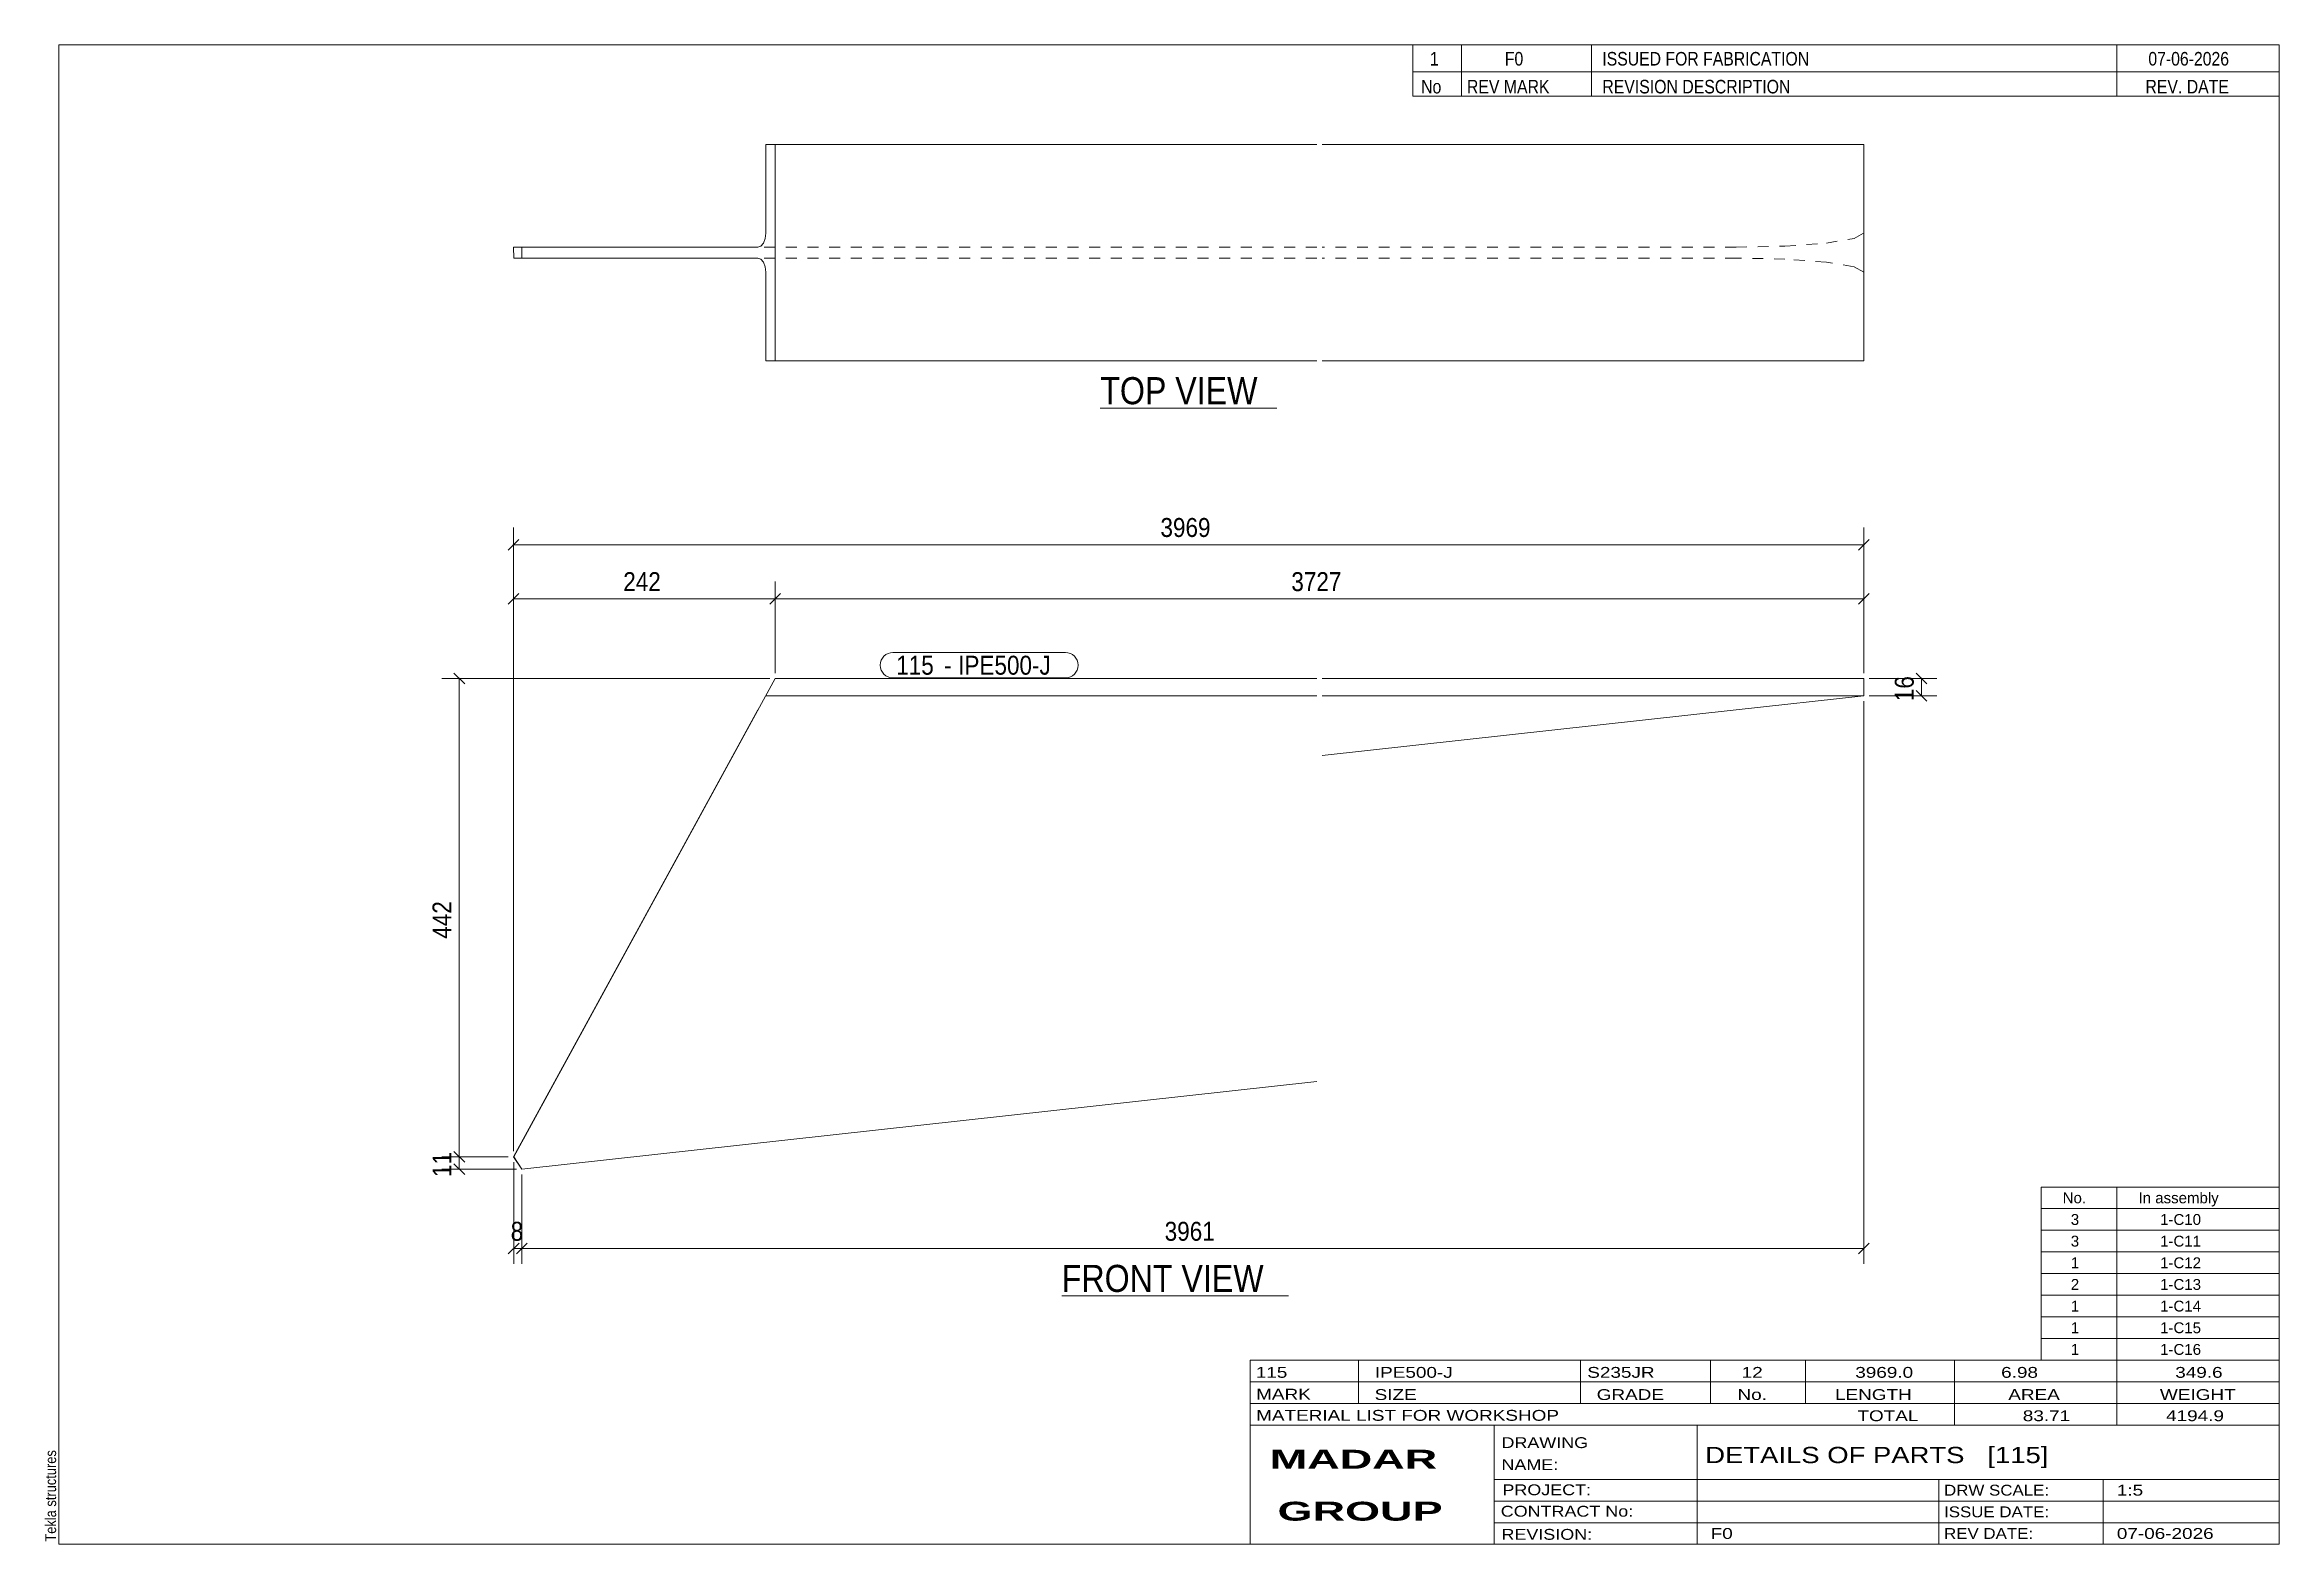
# Model space of a CAD drawing. Header units: millimetres. Extents: x 2 to 415, y 5 to 282.
import ezdxf

# ---------------------------------------------------------------- set-up
doc = ezdxf.new("R2010")
doc.units = ezdxf.units.MM
doc.linetypes.add('XKITLINE00', pattern=[0])
doc.linetypes.add('XKITLINE02', pattern=[4, 2, -2])
for name, color, linetype, lineweight in [('Dimensions', 7, 'Continuous', 0), ('DrawingSheet', 5, 'Continuous', 0), ('OtherObjectType', 7, 'Continuous', 0), ('Part', 2, 'Continuous', 0), ('PartMark', 7, 'Continuous', 0)]:
    doc.layers.add(name, color=color, linetype=linetype, lineweight=lineweight)
doc.styles.add('ARIAL', font='ARIAL.TTF')
doc.styles.add('ARIAL_BOLD', font='ARIALBD.TTF')
doc.styles.add('ARIAL_NARROW', font='ARIALN.TTF')

# ---------------------------------------------------------------- blocks, each defined once
blk = doc.blocks.new('*A1')
at = {"layer": 'Part', "color": 2, "linetype": 'XKITLINE00', "lineweight": 0}
for p, q in [((137.27, 164.93), (88.99, 76.58)), ((237.27, 161.73), (135.52, 161.73)), ((237.27, 164.93), (137.27, 164.93)), ((338.27, 164.93), (238.27, 164.93)), ((338.27, 161.73), (238.27, 161.73)), ((314.71, 159.13), (338.27, 161.73)), ((338.27, 161.73), (338.27, 164.93)), ((134.1, 159.13), (88.95, 76.6)), ((314.71, 159.13), (238.27, 150.7)), ((237.27, 90.5), (90.49, 74.3)), ((88.95, 76.6), (88.99, 76.58)), ((88.95, 76.6), (90.49, 74.3)), ((90.49, 74.3), (88.99, 76.58))]:
    blk.add_line(p, q, dxfattribs=at)
blk = doc.blocks.new('*A2')
at = {"layer": 'Part', "color": 2, "linetype": 'XKITLINE00', "lineweight": 0}
for p, q in [((135.52, 247.19), (135.52, 263.59)), ((237.27, 263.59), (135.52, 263.59)), ((137.27, 223.59), (137.27, 263.59)), ((338.27, 263.59), (238.27, 263.59)), ((338.27, 263.59), (338.27, 223.59)), ((88.99, 242.59), (88.95, 244.59)), ((134.1, 244.59), (88.95, 244.59)), ((134.64, 244.79), (134.1, 244.59)), ((135.1, 245.35), (134.64, 244.79)), ((135.41, 246.2), (135.1, 245.35)), ((135.52, 247.19), (135.41, 246.2)), ((134.1, 242.59), (88.99, 242.59)), ((134.1, 242.59), (134.64, 242.4)), ((134.64, 242.4), (135.1, 241.83)), ((135.1, 241.83), (135.41, 240.99)), ((135.41, 240.99), (135.52, 239.99)), ((135.52, 223.59), (135.52, 239.99)), ((237.27, 223.59), (135.52, 223.59)), ((338.27, 223.59), (238.27, 223.59))]:
    blk.add_line(p, q, dxfattribs=at)
at = {"layer": 'Part', "color": 7, "linetype": 'XKITLINE02', "lineweight": 0}
for p, q in [((90.49, 242.59), (90.49, 244.59)), ((237.27, 244.59), (134.1, 244.59)), ((314.71, 244.59), (238.27, 244.59)), ((314.71, 244.59), (323.72, 244.79)), ((323.72, 244.79), (331.37, 245.35)), ((331.37, 245.35), (336.47, 246.2)), ((336.47, 246.2), (338.27, 247.19)), ((237.27, 242.59), (134.1, 242.59)), ((314.71, 242.59), (238.27, 242.59)), ((323.72, 242.4), (314.71, 242.59)), ((331.37, 241.83), (323.72, 242.4)), ((336.47, 240.99), (331.37, 241.83)), ((338.27, 239.99), (336.47, 240.99))]:
    blk.add_line(p, q, dxfattribs=at)
blk = doc.blocks.new('*A3')
at = {"layer": 'DrawingSheet', "color": 5, "linetype": 'XKITLINE00', "lineweight": 0}
for p, q in [((415, 282), (5, 282)), ((5, 282), (5, 5)), ((415, 5), (415, 282)), ((5, 5), (415, 5))]:
    blk.add_line(p, q, dxfattribs=at)
at = {"layer": 'DrawingSheet', "color": 5, "style": 'ARIAL', "width": 0.85}
blk.add_text('Tekla structures', height=2, rotation=90, dxfattribs=at).set_placement((4.5, 5.5))
blk = doc.blocks.new('*A4')
at = {"layer": 'OtherObjectType', "color": 7, "linetype": 'XKITLINE00', "lineweight": 0}
for p, q in [((371, 71), (415, 71)), ((371, 67), (371, 71)), ((385, 67), (385, 71)), ((415, 67), (415, 71)), ((371, 67), (415, 67)), ((371, 63), (371, 67)), ((385, 63), (385, 67)), ((415, 63), (415, 67)), ((371, 63), (415, 63)), ((371, 59), (371, 63)), ((385, 59), (385, 63)), ((415, 59), (415, 63)), ((371, 59), (415, 59)), ((371, 55), (371, 59)), ((385, 55), (385, 59)), ((415, 55), (415, 59)), ((371, 55), (415, 55)), ((371, 51), (371, 55)), ((385, 51), (385, 55)), ((415, 51), (415, 55)), ((371, 51), (415, 51)), ((371, 47), (371, 51)), ((385, 47), (385, 51)), ((415, 47), (415, 51)), ((371, 47), (415, 47)), ((371, 43), (371, 47)), ((385, 43), (385, 47)), ((415, 43), (415, 47)), ((371, 43), (415, 43)), ((371, 39), (371, 43)), ((385, 39), (385, 43)), ((415, 39), (415, 43)), ((371, 39), (415, 39))]:
    blk.add_line(p, q, dxfattribs=at)
at = {"layer": 'OtherObjectType', "color": 7, "style": 'ARIAL_NARROW', "width": 1.211571}
for s, p in [('No.', (375, 68)), ('3', (376.5, 64)), ('In assembly', (389, 68)), ('1-C10', (392.99, 64)), ('3', (376.5, 60)), ('1-C11', (392.99, 60)), ('1', (376.5, 56)), ('1-C12', (392.99, 56)), ('2', (376.5, 52)), ('1-C13', (392.99, 52)), ('1', (376.5, 48)), ('1-C14', (392.99, 48)), ('1', (376.5, 44)), ('1-C15', (392.99, 44)), ('1', (376.5, 40)), ('1-C16', (392.99, 40))]:
    blk.add_text(s, height=2, dxfattribs=at).set_placement(p)
blk = doc.blocks.new('*A5')
at = {"layer": 'OtherObjectType', "color": 7, "linetype": 'XKITLINE00', "lineweight": 0}
for p, q in [((255, 282), (415, 282)), ((415, 282), (255, 282)), ((255, 282), (255, 277)), ((264, 282), (264, 277)), ((288, 282), (288, 277)), ((385, 282), (385, 277)), ((415, 282), (415, 277)), ((255, 277), (415, 277)), ((255, 277), (255, 272.5)), ((255, 277), (415, 277)), ((264, 277), (264, 272.5)), ((288, 277), (288, 272.5)), ((385, 277), (385, 272.5)), ((415, 277), (415, 272.5)), ((415, 272.5), (255, 272.5))]:
    blk.add_line(p, q, dxfattribs=at)
at = {"layer": 'OtherObjectType', "color": 7, "style": 'ARIAL_NARROW'}
for s, width, p in [('1', 1.017001, (258.16, 278.15)), ('F0', 1.017001, (272, 278.15)), ('ISSUED FOR FABRICATION', 1.017001, (290, 278.15)), ('07-06-2026', 1.017001, (390.82, 278.15)), ('No', 1.02, (256.54, 273)), ('REV MARK', 1.02, (265, 273)), ('REVISION DESCRIPTION', 1.02, (290, 273)), ('REV. DATE', 1.02, (390.28, 273))]:
    blk.add_text(s, height=2.5, dxfattribs=dict(at, width=width)).set_placement(p)
blk = doc.blocks.new('*A6')
at = {"layer": 'OtherObjectType', "color": 7, "linetype": 'XKITLINE00', "lineweight": 0}
for p, q in [((225, 39), (415, 39)), ((225, 39), (225, 35)), ((225, 39), (415, 39)), ((245, 35), (245, 39)), ((286, 35), (286, 39)), ((310, 35), (310, 39)), ((327.5, 35), (327.5, 39)), ((355, 35), (355, 39)), ((385, 35), (385, 39)), ((415, 35), (415, 39)), ((225, 35), (415, 35)), ((225, 35), (225, 5)), ((225, 35), (415, 35)), ((245, 31), (245, 35)), ((286, 31), (286, 35)), ((310, 31), (310, 35)), ((327.5, 31), (327.5, 35)), ((355, 31), (355, 35)), ((385, 31), (385, 35)), ((415, 31), (415, 35)), ((225, 31), (415, 31)), ((355, 27), (355, 31)), ((385, 27), (385, 31)), ((415, 27), (415, 31)), ((225, 27), (415, 27)), ((270, 21), (270, 27)), ((307.5, 17), (307.5, 27)), ((415, 21), (415, 27)), ((270, 21), (270, 5)), ((415, 17), (415, 21)), ((270, 17), (415, 17)), ((307.5, 5), (307.5, 17)), ((352.16, 13), (352.16, 17)), ((382.5, 5), (382.5, 17)), ((415, 13), (415, 17)), ((270, 13), (415, 13)), ((352.16, 5), (352.16, 13)), ((415, 9), (415, 13)), ((270, 9), (415, 9)), ((415, 5), (415, 9)), ((225, 5), (415, 5)), ((262.5, 5), (415, 5))]:
    blk.add_line(p, q, dxfattribs=at)
at = {"layer": 'OtherObjectType', "color": 7, "style": 'ARIAL_NARROW'}
for s, height, width, p in [('115', 2, 1.525501, (226.01, 35.76)), ('IPE500-J', 2, 1.525501, (248, 35.76)), ('S235JR', 2, 1.525501, (287.22, 35.76)), ('12', 2, 1.525501, (315.73, 35.76)), ('3969.0', 2, 1.525501, (336.7, 35.76)), ('6.98', 2, 1.525501, (363.64, 35.76)), ('349.6', 2, 1.525501, (395.78, 35.76)), ('MARK', 2, 1.525501, (226.08, 31.73)), ('SIZE', 2, 1.525501, (247.96, 31.66)), ('GRADE', 2, 1.525501, (288.96, 31.66)), ('No.', 2, 1.525501, (314.96, 31.66)), ('LENGTH', 2, 1.525501, (332.96, 31.66)), ('AREA', 2, 1.525501, (364.96, 31.66)), ('WEIGHT', 2, 1.525501, (392.96, 31.66)), ('MATERIAL LIST FOR WORKSHOP', 2, 1.525501, (226.08, 27.82)), ('TOTAL', 2, 1.525501, (337.1, 27.75)), ('83.71', 2, 1.525501, (367.64, 27.75)), ('4194.9', 2, 1.525501, (394.09, 27.75)), ('DRAWING', 2, 1.445, (271.38, 22.78)), ('NAME:', 2, 1.445, (271.38, 18.72)), ('DETAILS OF PARTS   [115]', 3, 1.474651, (309, 20)), ('PROJECT:', 2, 1.445, (271.55, 14.07)), ('DRW SCALE:', 2, 1.36, (353.1, 14)), ('1:5', 2, 1.525501, (385, 14)), ('CONTRACT No:', 2, 1.445, (271.25, 10.11)), ('ISSUE DATE:', 2, 1.36, (353.1, 10)), ('REVISION:', 2, 1.445, (271.38, 5.84)), ('F0', 2, 1.525501, (310, 6)), ('REV DATE:', 2, 1.36, (353.1, 6)), ('07-06-2026', 2, 1.525501, (385, 6))]:
    blk.add_text(s, height=height, dxfattribs=dict(at, width=width)).set_placement(p)
at = {"layer": 'OtherObjectType', "color": 1, "style": 'ARIAL_BOLD', "width": 1.7}
for s, p in [('MADAR ', (228.58, 18.97)), ('GROUP', (230.03, 9.37))]:
    blk.add_text(s, height=3.5, dxfattribs=at).set_placement(p)
blk = doc.blocks.new('*A7')
at = {"layer": 'Dimensions', "color": 7, "linetype": 'XKITLINE00', "lineweight": 0}
for p, q in [((347.96, 165.92), (349.94, 163.94)), ((339.27, 164.93), (351.75, 164.93)), ((339.27, 161.73), (351.75, 161.73)), ((347.96, 162.72), (349.94, 160.74)), ((348.95, 161.73), (348.95, 164.93))]:
    blk.add_line(p, q, dxfattribs=at)
at = {"layer": 'Dimensions', "color": 3}
for p in [(348.95, 164.93), (348.95, 161.73)]:
    blk.add_point(p, dxfattribs=at)
at = {"layer": 'Dimensions', "color": 3, "style": 'ARIAL', "width": 0.85}
blk.add_text('16', height=3.5, rotation=90.0002, dxfattribs=at).set_placement((347.5, 160.74))
blk = doc.blocks.new('*A8')
at = {"layer": 'Dimensions', "color": 7, "linetype": 'XKITLINE00', "lineweight": 0}
for p, q in [((87.99, 76.58), (75.75, 76.58)), ((89.49, 74.3), (75.75, 74.3)), ((77.96, 77.57), (79.94, 75.59)), ((77.96, 75.29), (79.94, 73.31)), ((78.95, 74.3), (78.95, 76.58))]:
    blk.add_line(p, q, dxfattribs=at)
at = {"layer": 'Dimensions', "color": 3}
for p in [(78.95, 76.58), (78.95, 74.3)]:
    blk.add_point(p, dxfattribs=at)
at = {"layer": 'Dimensions', "color": 3, "style": 'ARIAL', "width": 0.85}
blk.add_text('11', height=3.5, rotation=90.0002, dxfattribs=at).set_placement((77.5, 72.84))
blk = doc.blocks.new('*A9')
at = {"layer": 'Dimensions', "color": 7, "linetype": 'XKITLINE00', "lineweight": 0}
for p, q in [((77.96, 165.92), (79.94, 163.94)), ((136.27, 164.93), (75.75, 164.93)), ((78.95, 76.58), (78.95, 164.93)), ((87.99, 76.58), (75.75, 76.58)), ((77.96, 77.57), (79.94, 75.59))]:
    blk.add_line(p, q, dxfattribs=at)
at = {"layer": 'Dimensions', "color": 3}
for p in [(78.95, 164.93), (78.95, 76.58)]:
    blk.add_point(p, dxfattribs=at)
at = {"layer": 'Dimensions', "color": 3, "style": 'ARIAL', "width": 0.85}
blk.add_text('442', height=3.5, rotation=90.0002, dxfattribs=at).set_placement((77.5, 116.86))
blk = doc.blocks.new('*A10')
at = {"layer": 'Dimensions', "color": 7, "linetype": 'XKITLINE00', "lineweight": 0}
for p, q in [((89.94, 190.61), (87.96, 188.63)), ((88.95, 77.6), (88.95, 192.82)), ((339.26, 190.61), (337.28, 188.63)), ((338.27, 165.93), (338.27, 192.82)), ((88.95, 189.62), (338.27, 189.62))]:
    blk.add_line(p, q, dxfattribs=at)
at = {"layer": 'Dimensions', "color": 3}
for p in [(88.95, 189.62), (338.27, 189.62)]:
    blk.add_point(p, dxfattribs=at)
at = {"layer": 'Dimensions', "color": 3, "style": 'ARIAL', "width": 0.85}
blk.add_text('3969', height=3.5, dxfattribs=at).set_placement((208.41, 191.07))
blk = doc.blocks.new('*A11')
at = {"layer": 'Dimensions', "color": 7, "linetype": 'XKITLINE00', "lineweight": 0}
for p, q in [((88.99, 75.58), (88.99, 56.82)), ((90.49, 73.3), (90.49, 56.82)), ((89.98, 60.61), (88, 58.63)), ((88.99, 59.62), (90.49, 59.62)), ((91.48, 60.61), (89.5, 58.63))]:
    blk.add_line(p, q, dxfattribs=at)
at = {"layer": 'Dimensions', "color": 3}
for p in [(88.99, 59.62), (90.49, 59.62)]:
    blk.add_point(p, dxfattribs=at)
at = {"layer": 'Dimensions', "color": 3, "style": 'ARIAL', "width": 0.85}
blk.add_text('8', height=3.5, dxfattribs=at).set_placement((88.44, 61.07))
blk = doc.blocks.new('*A12')
at = {"layer": 'Dimensions', "color": 7, "linetype": 'XKITLINE00', "lineweight": 0}
for p, q in [((338.27, 160.73), (338.27, 56.82)), ((90.49, 73.3), (90.49, 56.82)), ((91.48, 60.61), (89.5, 58.63)), ((90.49, 59.62), (338.27, 59.62)), ((339.26, 60.61), (337.28, 58.63))]:
    blk.add_line(p, q, dxfattribs=at)
at = {"layer": 'Dimensions', "color": 3}
for p in [(90.49, 59.62), (338.27, 59.62)]:
    blk.add_point(p, dxfattribs=at)
at = {"layer": 'Dimensions', "color": 3, "style": 'ARIAL', "width": 0.85}
blk.add_text('3961', height=3.5, dxfattribs=at).set_placement((209.19, 61.07))
blk = doc.blocks.new('*A13')
at = {"layer": 'Dimensions', "color": 7, "linetype": 'XKITLINE00', "lineweight": 0}
for p, q in [((88.97, 77.59), (88.97, 182.82)), ((137.27, 165.93), (137.27, 182.82)), ((89.96, 180.61), (87.98, 178.63)), ((88.97, 179.62), (137.27, 179.62)), ((138.26, 180.61), (136.28, 178.63))]:
    blk.add_line(p, q, dxfattribs=at)
at = {"layer": 'Dimensions', "color": 3}
for p in [(88.97, 179.62), (137.27, 179.62)]:
    blk.add_point(p, dxfattribs=at)
at = {"layer": 'Dimensions', "color": 3, "style": 'ARIAL', "width": 0.85}
blk.add_text('242', height=3.5, dxfattribs=at).set_placement((109.22, 181.07))
blk = doc.blocks.new('*A14')
at = {"layer": 'Dimensions', "color": 7, "linetype": 'XKITLINE00', "lineweight": 0}
for p, q in [((137.27, 165.93), (137.27, 182.82)), ((338.27, 165.93), (338.27, 182.82)), ((138.26, 180.61), (136.28, 178.63)), ((137.27, 179.62), (338.27, 179.62)), ((339.26, 180.61), (337.28, 178.63))]:
    blk.add_line(p, q, dxfattribs=at)
at = {"layer": 'Dimensions', "color": 3}
for p in [(137.27, 179.62), (338.27, 179.62)]:
    blk.add_point(p, dxfattribs=at)
at = {"layer": 'Dimensions', "color": 3, "style": 'ARIAL', "width": 0.85}
blk.add_text('3727', height=3.5, dxfattribs=at).set_placement((232.58, 181.07))
blk = doc.blocks.new('*A15')
at = {"layer": 'PartMark', "color": 7, "linetype": 'XKITLINE00', "lineweight": 0}
for p, q in [((159.02, 169.73), (190.86, 169.73)), ((159.02, 165.03), (190.86, 165.03))]:
    blk.add_line(p, q, dxfattribs=at)
for centre, start, end in [((159.02, 167.38), 90, 270), ((190.86, 167.38), 270, 90)]:
    blk.add_arc(centre, 2.35, start, end, dxfattribs=at)
at = {"layer": 'PartMark', "color": 3, "style": 'ARIAL', "width": 0.85}
for s, p in [('IPE500-J', (171.06, 165.63)), ('-', (168.45, 165.63))]:
    blk.add_text(s, height=3.5, dxfattribs=at).set_placement(p)
at = {"layer": 'PartMark', "color": 1, "style": 'ARIAL', "width": 0.85}
blk.add_text('115', height=3.5, dxfattribs=at).set_placement((159.62, 165.63))
blk = doc.blocks.new('*A16')
at = {"layer": 'OtherObjectType', "color": 7, "linetype": 'XKITLINE00', "lineweight": 0}
blk.add_line((190.19, 50.87), (232.05, 50.87), dxfattribs=at)
at = {"layer": 'OtherObjectType', "color": 3, "style": 'ARIAL', "width": 0.85}
blk.add_text('FRONT VIEW', height=5, dxfattribs=at).set_placement((190.19, 51.62))
blk = doc.blocks.new('*A17')
at = {"layer": 'OtherObjectType', "color": 7, "linetype": 'XKITLINE00', "lineweight": 0}
blk.add_line((197.3, 214.84), (229.91, 214.84), dxfattribs=at)
at = {"layer": 'OtherObjectType', "color": 3, "style": 'ARIAL', "width": 0.85}
blk.add_text('TOP VIEW', height=5, dxfattribs=at).set_placement((197.3, 215.59))

msp = doc.modelspace()

# ---------------------------------------------------------------- block references
at = {"lineweight": 0}
for name in ['*A3', '*A5', '*A2', '*A17', '*A10', '*A13', '*A14', '*A15', '*A9', '*A7', '*A1', '*A12', '*A8', '*A11', '*A4', '*A16', '*A6']:
    msp.add_blockref(name, (0, 0), dxfattribs=at)

doc.saveas('drawing.dxf')
